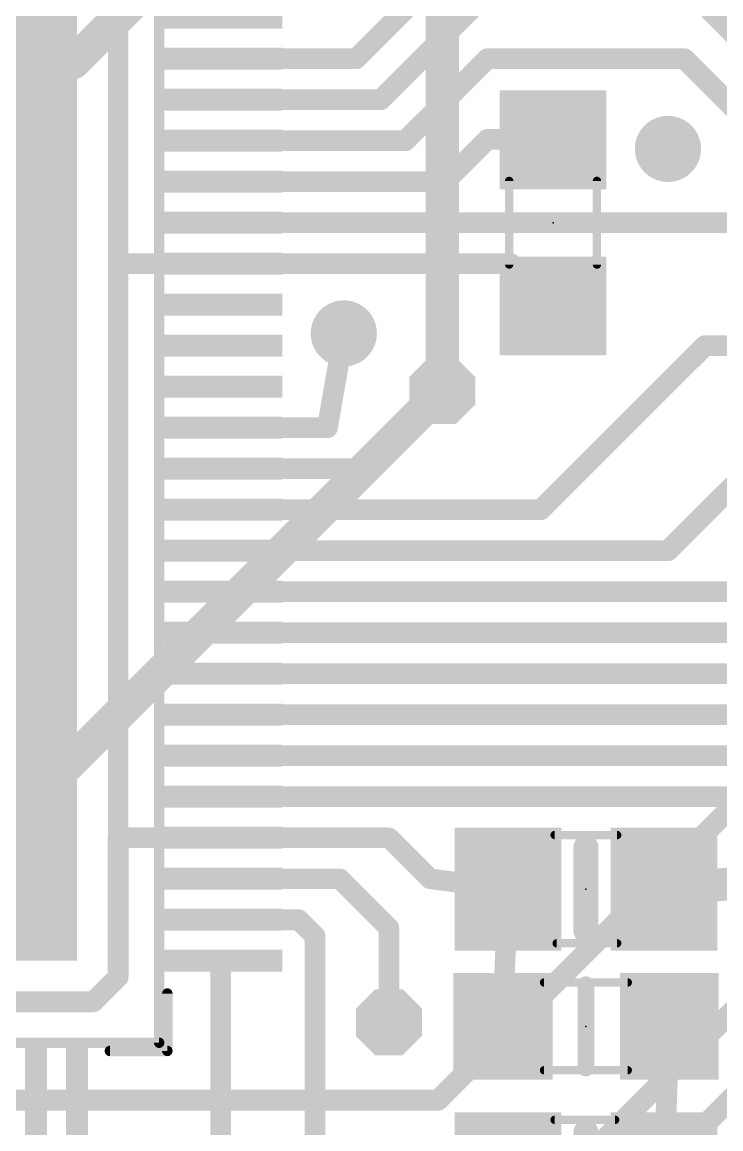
# Model space of a CAD drawing. Extents: x -30 to 79, y -8 to 63.
# Drawn here: x 34.33 to 42.84, y 23.95 to 37.45 of the extents above; entities that cross this region are included whole.
import ezdxf

# ---------------------------------------------------------------- set-up
doc = ezdxf.new("R2010")
doc.units = 0
for name, color, linetype in [('1', 12, 'CONTINUOUS'), ('16', 132, 'CONTINUOUS'), ('18', 3, 'CONTINUOUS'), ('21', 40, 'CONTINUOUS'), ('23', 40, 'CONTINUOUS'), ('51', 253, 'CONTINUOUS')]:
    doc.layers.add(name, color=color, linetype=linetype)

# ---------------------------------------------------------------- blocks, each defined once
blk = doc.blocks.new('RECT')
blk.add_solid([(-0.5, -0.5), (0.5, -0.5), (-0.5, 0.5), (0.5, 0.5)])
blk = doc.blocks.new('OCTAGONV')
at = {"const_width": 0.5}
blk.add_lwpolyline([(-0.25, -0.1036), (-0.25, 0.1036), (-0.1036, 0.25), (0.1036, 0.25), (0.25, 0.1036), (0.25, -0.1036), (0.1036, -0.25), (-0.1036, -0.25), (-0.25, -0.1036), (-0.25, 0.1036)], dxfattribs=at)
blk = doc.blocks.new('ROUNDV')
at = {"const_width": 0.5}
blk.add_lwpolyline([(0, -0.25, 1), (0, 0.25, 1), (0, -0.25)], format="xyb", dxfattribs=at)

msp = doc.modelspace()

# ---------------------------------------------------------------- linework, layer by layer
at = {"layer": '1'}
for points, const_width in [([(35.5, 34.5), (35.5, 38.2)], 0.25), ([(38.4, 37), (39.6, 38.2)], 0.254), ([(38.7, 36.5), (39.8, 37.6)], 0.254), ([(42.7, 37.6), (43.6, 36.7)], 0.254), ([(36.75, 37), (38.4, 37)], 0.254), ([(39, 36), (40, 37)], 0.254), ([(40, 37), (42.4, 37)], 0.254), ([(42.4, 37), (43.5, 35.9)], 0.254), ([(36.75, 36.5), (38.7, 36.5)], 0.254), ([(36.75, 36), (39, 36)], 0.254), ([(39.484, 35.5), (40, 36.016)], 0.254), ([(40, 36.016), (40.8, 36.016)], 0.254), ([(36.75, 35.5), (39.484, 35.5)], 0.254), ([(36.75, 35), (46.1, 35)], 0.254), ([(36.75, 34.5), (35.5, 34.5)], 0.25), ([(35.5, 27.5), (35.5, 34.5)], 0.25), ([(36.75, 34.5), (39.55, 34.5)], 0.25), ([(39.55, 34.5), (40.284, 34.5)], 0.254), ([(40.284, 34.5), (40.8, 33.984)], 0.254), ([(38.05, 32.5), (38.25, 33.65)], 0.254), ([(40.65, 31.5), (42.65, 33.5)], 0.254), ([(42.65, 33.5), (46.1, 33.5)], 0.254), ([(38.5, 32), (39.45, 32.95)], 0.254), ([(42.2, 31), (43.8, 32.6)], 0.254), ([(36.75, 32.5), (38.05, 32.5)], 0.254), ([(36.75, 32), (38.5, 32)], 0.254), ([(36.75, 31.5), (40.65, 31.5)], 0.254), ([(36.75, 31), (42.2, 31)], 0.254), ([(36.75, 30.5), (43.7, 30.5)], 0.254), ([(36.75, 30), (45, 30)], 0.254), ([(36.75, 29.5), (45.05, 29.5)], 0.254), ([(36.75, 29), (44.7, 29)], 0.254), ([(36.75, 28.5), (44.4, 28.5)], 0.254), ([(36.75, 28), (44.1, 28)], 0.254), ([(35.5, 25.8), (35.5, 27.5)], 0.254), ([(36.75, 27.5), (35.5, 27.5)], 0.25), ([(36.75, 27.5), (38.8, 27.5)], 0.25), ([(38.8, 27.5), (39.3, 27)], 0.25), ([(42.15, 26.873), (43.75, 27)], 0.4), ([(36.75, 27), (38.2, 27)], 0.25), ([(38.2, 27), (38.8, 26.4)], 0.25), ([(39.3, 27), (40.25, 26.873)], 0.25), ([(40.25, 26.873), (40.184, 25.2)], 0.25), ([(42.25, 26.984), (42.15, 26.873)], 0.25), ([(36.75, 26.5), (37.7, 26.5)], 0.254), ([(37.7, 26.5), (37.9, 26.3)], 0.254), ([(38.8, 26.4), (38.8, 25.25)], 0.25), ([(37.9, 26.3), (37.9, 22.95)], 0.254), ([(36.75, 26), (36.75, 23.15)], 0.254), ([(35.2, 25.5), (35.5, 25.8)], 0.254), ([(31.7, 25.5), (35.2, 25.5)], 0.254), ([(42.2, 25.134), (42.216, 25.2)], 0.4), ([(40.2, 25.166), (40.184, 25.2)], 0.25), ([(42.15, 23.4), (42.216, 25.2)], 0.254), ([(34.5, 24.25), (34.5, 23.25)], 0.254), ([(35, 24.25), (35, 23.8)], 0.254)]:
    msp.add_lwpolyline(points, dxfattribs=dict(at, const_width=const_width))
for points, const_width in [([(36.75, 37.0635, 1), (36.75, 36.9365)], 0.127), ([(38.4, 36.9365, 1), (38.4, 37.0635)], 0.127), ([(40, 37.0635, 1), (40, 36.9365)], 0.127), ([(40.0449, 36.9551, 1), (39.9551, 37.0449)], 0.127), ([(42.4449, 37.0449, 1), (42.3551, 36.9551)], 0.127), ([(42.4, 36.9365, 1), (42.4, 37.0635)], 0.127), ([(38.3551, 37.0449, 1), (38.4449, 36.9551)], 0.127), ([(36.75, 36.5635, 1), (36.75, 36.4365)], 0.127), ([(38.6551, 36.5449, 1), (38.7449, 36.4551)], 0.127), ([(38.7, 36.4365, 1), (38.7, 36.5635)], 0.127), ([(36.75, 36.0635, 1), (36.75, 35.9365)], 0.127), ([(38.9551, 36.0449, 1), (39.0449, 35.9551)], 0.127), ([(39, 35.9365, 1), (39, 36.0635)], 0.127), ([(40, 36.0795, 1), (40, 35.9525)], 0.127), ([(40.0449, 35.9711, 1), (39.9551, 36.0609)], 0.127), ([(40.8, 35.9525, 1), (40.8, 36.0795)], 0.127), ([(36.75, 35.5635, 1), (36.75, 35.4365)], 0.127), ([(39.4391, 35.5449, 1), (39.5289, 35.4551)], 0.127), ([(39.484, 35.4365, 1), (39.484, 35.5635)], 0.127), ([(36.75, 35.0635, 1), (36.75, 34.9365)], 0.127), ([(35.5, 34.5625, 1), (35.5, 34.4375)], 0.125), ([(35.5625, 34.5, 1), (35.4375, 34.5)], 0.125), ([(35.4375, 34.5, 1), (35.5625, 34.5)], 0.125), ([(36.75, 34.5625, 1), (36.75, 34.4375)], 0.125), ([(36.75, 34.4375, 1), (36.75, 34.5625)], 0.125), ([(39.55, 34.5635, 1), (39.55, 34.4365)], 0.127), ([(39.55, 34.4375, 1), (39.55, 34.5625)], 0.125), ([(40.3289, 34.5449, 1), (40.2391, 34.4551)], 0.127), ([(40.284, 34.4365, 1), (40.284, 34.5635)], 0.127), ([(40.7551, 33.9391, 1), (40.8449, 34.0289)], 0.127), ([(38.3126, 33.6391, 1), (38.1874, 33.6609)], 0.127), ([(42.65, 33.5635, 1), (42.65, 33.4365)], 0.127), ([(42.6949, 33.4551, 1), (42.6051, 33.5449)], 0.127), ([(39.4949, 32.9051, 1), (39.4051, 32.9949)], 0.127), ([(36.75, 32.5635, 1), (36.75, 32.4365)], 0.127), ([(37.9874, 32.5109, 1), (38.1126, 32.4891)], 0.127), ([(38.05, 32.4365, 1), (38.05, 32.5635)], 0.127), ([(36.75, 32.0635, 1), (36.75, 31.9365)], 0.127), ([(38.5, 31.9365, 1), (38.5, 32.0635)], 0.127), ([(38.4551, 32.0449, 1), (38.5449, 31.9551)], 0.127), ([(36.75, 31.5635, 1), (36.75, 31.4365)], 0.127), ([(40.6051, 31.5449, 1), (40.6949, 31.4551)], 0.127), ([(40.65, 31.4365, 1), (40.65, 31.5635)], 0.127), ([(36.75, 31.0635, 1), (36.75, 30.9365)], 0.127), ([(42.1551, 31.0449, 1), (42.2449, 30.9551)], 0.127), ([(42.2, 30.9365, 1), (42.2, 31.0635)], 0.127), ([(36.75, 30.5635, 1), (36.75, 30.4365)], 0.127), ([(36.75, 30.0635, 1), (36.75, 29.9365)], 0.127), ([(36.75, 29.5635, 1), (36.75, 29.4365)], 0.127), ([(36.75, 29.0635, 1), (36.75, 28.9365)], 0.127), ([(36.75, 28.5635, 1), (36.75, 28.4365)], 0.127), ([(36.75, 28.0635, 1), (36.75, 27.9365)], 0.127), ([(35.5635, 27.5, 1), (35.4365, 27.5)], 0.127), ([(35.5, 27.5625, 1), (35.5, 27.4375)], 0.125), ([(35.4375, 27.5, 1), (35.5625, 27.5)], 0.125), ([(36.75, 27.5625, 1), (36.75, 27.4375)], 0.125), ([(36.75, 27.4375, 1), (36.75, 27.5625)], 0.125), ([(38.8442, 27.5442, 1), (38.7558, 27.4558)], 0.125), ([(38.8, 27.4375, 1), (38.8, 27.5625)], 0.125), ([(36.75, 27.0625, 1), (36.75, 26.9375)], 0.125), ([(38.2442, 27.0442, 1), (38.1558, 26.9558)], 0.125), ([(38.2, 26.9375, 1), (38.2, 27.0625)], 0.125), ([(39.3083, 27.0619, 1), (39.2917, 26.9381)], 0.125), ([(39.2558, 26.9558, 1), (39.3442, 27.0442)], 0.125), ([(40.3125, 26.8705, 1), (40.1875, 26.8755)], 0.125), ([(40.2417, 26.8111, 1), (40.2583, 26.9349)], 0.125), ([(42.1421, 26.9727, 1), (42.1579, 26.7733)], 0.2), ([(42.2964, 26.9422, 1), (42.2036, 27.0258)], 0.125), ([(42.1036, 26.9148, 1), (42.1964, 26.8312)], 0.125), ([(36.75, 26.5635, 1), (36.75, 26.4365)], 0.127), ([(37.7449, 26.5449, 1), (37.6551, 26.4551)], 0.127), ([(37.7, 26.4365, 1), (37.7, 26.5635)], 0.127), ([(38.8625, 26.4, 1), (38.7375, 26.4)], 0.125), ([(38.7558, 26.3558, 1), (38.8442, 26.4442)], 0.125), ([(37.9635, 26.3, 1), (37.8365, 26.3)], 0.127), ([(37.8551, 26.2551, 1), (37.9449, 26.3449)], 0.127), ([(36.8135, 26, 1), (36.6865, 26)], 0.127), ([(35.5449, 25.7551, 1), (35.4551, 25.8449)], 0.127), ([(35.4365, 25.8, 1), (35.5635, 25.8)], 0.127), ([(35.1551, 25.5449, 1), (35.2449, 25.4551)], 0.127), ([(35.2, 25.4365, 1), (35.2, 25.5635)], 0.127), ([(42.3132, 25.1764, 1), (42.1188, 25.2236)], 0.2), ([(38.7375, 25.25, 1), (38.8625, 25.25)], 0.125), ([(40.2406, 25.2266, 1), (40.1274, 25.1734)], 0.125), ([(40.1215, 25.2025, 1), (40.2465, 25.1975)], 0.125), ([(40.1434, 25.1394, 1), (40.2566, 25.1926)], 0.125), ([(42.1028, 25.1576, 1), (42.2972, 25.1104)], 0.2), ([(42.2795, 25.1977, 1), (42.1525, 25.2023)], 0.127), ([(34.5635, 24.25, 1), (34.4365, 24.25)], 0.127), ([(35.0635, 24.25, 1), (34.9365, 24.25)], 0.127)]:
    msp.add_lwpolyline(points, format="xyb", dxfattribs=dict(at, const_width=const_width))
at = {"layer": '16'}
for points, const_width in [([(39.45, 40.6989), (39.45, 32.95)], 0.4064), ([(34.95, 36.95), (37.7, 39.7)], 0.4064), ([(32.55, 36.95), (34.95, 36.95)], 0.4064), ([(32.5, 26), (39.45, 32.95)], 0.4064), ([(39.4, 24.3), (43, 27.9)], 0.254), ([(34.1, 16.5), (43.3, 25.7)], 0.254), ([(34.95, 16.3), (43.55, 24.9)], 0.254), ([(28.3, 24.3), (39.4, 24.3)], 0.254)]:
    msp.add_lwpolyline(points, dxfattribs=dict(at, const_width=const_width))
for points, const_width in [([(34.8782, 37.0218, 1), (35.0218, 36.8782)], 0.2032), ([(34.95, 36.8484, 1), (34.95, 37.0516)], 0.2032), ([(39.5218, 32.8782, 1), (39.3782, 33.0218)], 0.2032), ([(39.3484, 32.95, 1), (39.5516, 32.95)], 0.2032), ([(39.3551, 24.3449, 1), (39.4449, 24.2551)], 0.127), ([(39.4, 24.2365, 1), (39.4, 24.3635)], 0.127)]:
    msp.add_lwpolyline(points, format="xyb", dxfattribs=dict(at, const_width=const_width))
at = {"layer": '21'}
for points, const_width in [([(40.292, 35), (41.308, 35)], 0.2032), ([(41.2, 27.381), (41.2, 26.365)], 0.3048), ([(41.2, 24.692), (41.2, 25.708)], 0.2032), ([(36.1, 24.9), (36.1, 25.6)], 0.127), ([(35.4, 24.9), (36.1, 24.9)], 0.127), ([(41.2, 22.892), (41.2, 23.908)], 0.3048)]:
    msp.add_lwpolyline(points, dxfattribs=dict(at, const_width=const_width))
for points, const_width in [([(40.292, 35.0508, 1), (40.292, 34.9492)], 0.1016), ([(41.308, 34.9492, 1), (41.308, 35.0508)], 0.1016), ([(41.2762, 27.381, 1), (41.1238, 27.381)], 0.1524), ([(41.1238, 26.365, 1), (41.2762, 26.365)], 0.1524), ([(41.2508, 25.708, 1), (41.1492, 25.708)], 0.1016), ([(36.1318, 25.6, 1), (36.0682, 25.6)], 0.0635), ([(35.4, 24.9318, 1), (35.4, 24.8683)], 0.0635), ([(36.0682, 24.9, 1), (36.1318, 24.9)], 0.0635), ([(36.1, 24.8683, 1), (36.1, 24.9318)], 0.0635), ([(41.1492, 24.692, 1), (41.2508, 24.692)], 0.1016), ([(41.2762, 23.908, 1), (41.1238, 23.908)], 0.1524)]:
    msp.add_lwpolyline(points, format="xyb", dxfattribs=dict(at, const_width=const_width))
at = {"layer": '23'}
for p in [(40.8, 35), (41.2, 26.873), (41.2, 25.2)]:
    msp.add_point(p, dxfattribs=at)
at = {"layer": '51'}
for points, const_width in [([(36, 39), (36, 25)], 0.127), ([(40.265, 34.49), (40.265, 35.51)], 0.1016), ([(41.335, 34.49), (41.335, 35.51)], 0.1016), ([(40.819, 27.533), (41.581, 27.533)], 0.1016), ([(40.844, 26.213), (41.581, 26.213)], 0.1016), ([(41.71, 25.735), (40.69, 25.735)], 0.1016), ([(36, 25), (22, 25)], 0.127), ([(41.71, 24.665), (40.69, 24.665)], 0.1016), ([(41.556, 24.06), (40.819, 24.06)], 0.1016)]:
    msp.add_lwpolyline(points, dxfattribs=dict(at, const_width=const_width))
for points, const_width in [([(40.2904, 35.51, 1), (40.2396, 35.51)], 0.0508), ([(41.3604, 35.51, 1), (41.3096, 35.51)], 0.0508), ([(40.2396, 34.49, 1), (40.2904, 34.49)], 0.0508), ([(41.3096, 34.49, 1), (41.3604, 34.49)], 0.0508), ([(40.819, 27.5584, 1), (40.819, 27.5076)], 0.0508), ([(41.581, 27.5076, 1), (41.581, 27.5584)], 0.0508), ([(40.844, 26.2384, 1), (40.844, 26.1876)], 0.0508), ([(41.581, 26.1876, 1), (41.581, 26.2384)], 0.0508), ([(40.69, 25.7604, 1), (40.69, 25.7096)], 0.0508), ([(41.71, 25.7096, 1), (41.71, 25.7604)], 0.0508), ([(35.9682, 25, 1), (36.0318, 25)], 0.0635), ([(36, 24.9683, 1), (36, 25.0317)], 0.0635), ([(40.69, 24.6904, 1), (40.69, 24.6396)], 0.0508), ([(41.71, 24.6396, 1), (41.71, 24.6904)], 0.0508), ([(40.819, 24.0854, 1), (40.819, 24.0346)], 0.0508), ([(41.556, 24.0346, 1), (41.556, 24.0854)], 0.0508)]:
    msp.add_lwpolyline(points, format="xyb", dxfattribs=dict(at, const_width=const_width))

# ---------------------------------------------------------------- block references
at = {"layer": '1'}
for p, xscale, yscale in [((29, 32), 12, 12), ((36.75, 37.5), 1.5, 0.27), ((36.75, 37), 1.5, 0.27), ((36.75, 36.5), 1.5, 0.27), ((36.75, 36), 1.5, 0.27), ((36.75, 35.5), 1.5, 0.27), ((36.75, 35), 1.5, 0.27), ((36.75, 34.5), 1.5, 0.27), ((36.75, 34), 1.5, 0.27), ((36.75, 33.5), 1.5, 0.27), ((36.75, 33), 1.5, 0.27), ((36.75, 32.5), 1.5, 0.27), ((36.75, 32), 1.5, 0.27), ((36.75, 31.5), 1.5, 0.27), ((36.75, 31), 1.5, 0.27), ((36.75, 30.5), 1.5, 0.27), ((36.75, 30), 1.5, 0.27), ((36.75, 29.5), 1.5, 0.27), ((36.75, 29), 1.5, 0.27), ((36.75, 28.5), 1.5, 0.27), ((36.75, 28), 1.5, 0.27), ((36.75, 27.5), 1.5, 0.27), ((40.25, 26.873), 1.3, 1.5), ((42.15, 26.873), 1.3, 1.5), ((36.75, 27), 1.5, 0.27), ((36.75, 26.5), 1.5, 0.27), ((36.75, 26), 1.5, 0.27), ((34.5, 24.25), 0.27, 1.5), ((35, 24.25), 0.27, 1.5)]:
    msp.add_blockref('RECT', p, dxfattribs=dict(at, xscale=xscale, yscale=yscale))
for p, xscale, yscale, rotation in [((40.8, 36.016), 1.2, 1.3, 90), ((40.8, 33.984), 1.2, 1.3, 90), ((40.184, 25.2), 1.2, 1.3, 180), ((42.216, 25.2), 1.2, 1.3, 180), ((40.25, 23.4), 1.3, 1.5, 180), ((42.15, 23.4), 1.3, 1.5, 180)]:
    msp.add_blockref('RECT', p, dxfattribs=dict(at, xscale=xscale, yscale=yscale, rotation=rotation))
at = {"layer": '18', "xscale": 0.8064, "yscale": 0.8064}
for name, p in [('ROUNDV', (42.2, 35.9)), ('ROUNDV', (42.2, 35.9)), ('ROUNDV', (38.25, 33.65)), ('ROUNDV', (38.25, 33.65)), ('OCTAGONV', (39.45, 32.95)), ('OCTAGONV', (39.45, 32.95)), ('OCTAGONV', (38.8, 25.25)), ('OCTAGONV', (38.8, 25.25))]:
    msp.add_blockref(name, p, dxfattribs=at)
at = {"layer": '51', "yscale": 0.27}
for p, rotation in [((36.5, 37.5), 180), ((36.5, 37), 180), ((36.5, 36.5), 180), ((36.5, 36), 180), ((36.5, 35.5), 180), ((36.5, 35), 180), ((36.5, 34.5), 180), ((36.5, 34), 180), ((36.5, 33.5), 180), ((36.5, 33), 180), ((36.5, 32.5), 180), ((36.5, 32), 180), ((36.5, 31.5), 180), ((36.5, 31), 180), ((36.5, 30.5), 180), ((36.5, 30), 180), ((36.5, 29.5), 180), ((36.5, 29), 180), ((36.5, 28.5), 180), ((36.5, 28), 180), ((36.5, 27.5), 180), ((36.5, 27), 180), ((36.5, 26.5), 180), ((36.5, 26), 180), ((34.5, 24.5), 90), ((35, 24.5), 90)]:
    msp.add_blockref('RECT', p, dxfattribs=dict(at, rotation=rotation))
at = {"layer": '51'}
for p, xscale, yscale, rotation in [((40.8, 35.7032), 0.5936, 1.3, 90), ((40.8, 34.2916), 0.5832, 1.3, 90), ((40.4968, 25.2), 0.5936, 1.3, 180), ((41.9084, 25.2), 0.5832, 1.3, 180), ((40.4693, 23.3988), 0.7501, 1.4501, 180), ((41.9171, 23.3988), 0.7501, 1.4501, 180)]:
    msp.add_blockref('RECT', p, dxfattribs=dict(at, xscale=xscale, yscale=yscale, rotation=rotation))
at = {"layer": '51', "xscale": 0.7501, "yscale": 1.4501}
for p in [(40.4828, 26.8742), (41.9306, 26.8742)]:
    msp.add_blockref('RECT', p, dxfattribs=at)

doc.saveas('drawing.dxf')
